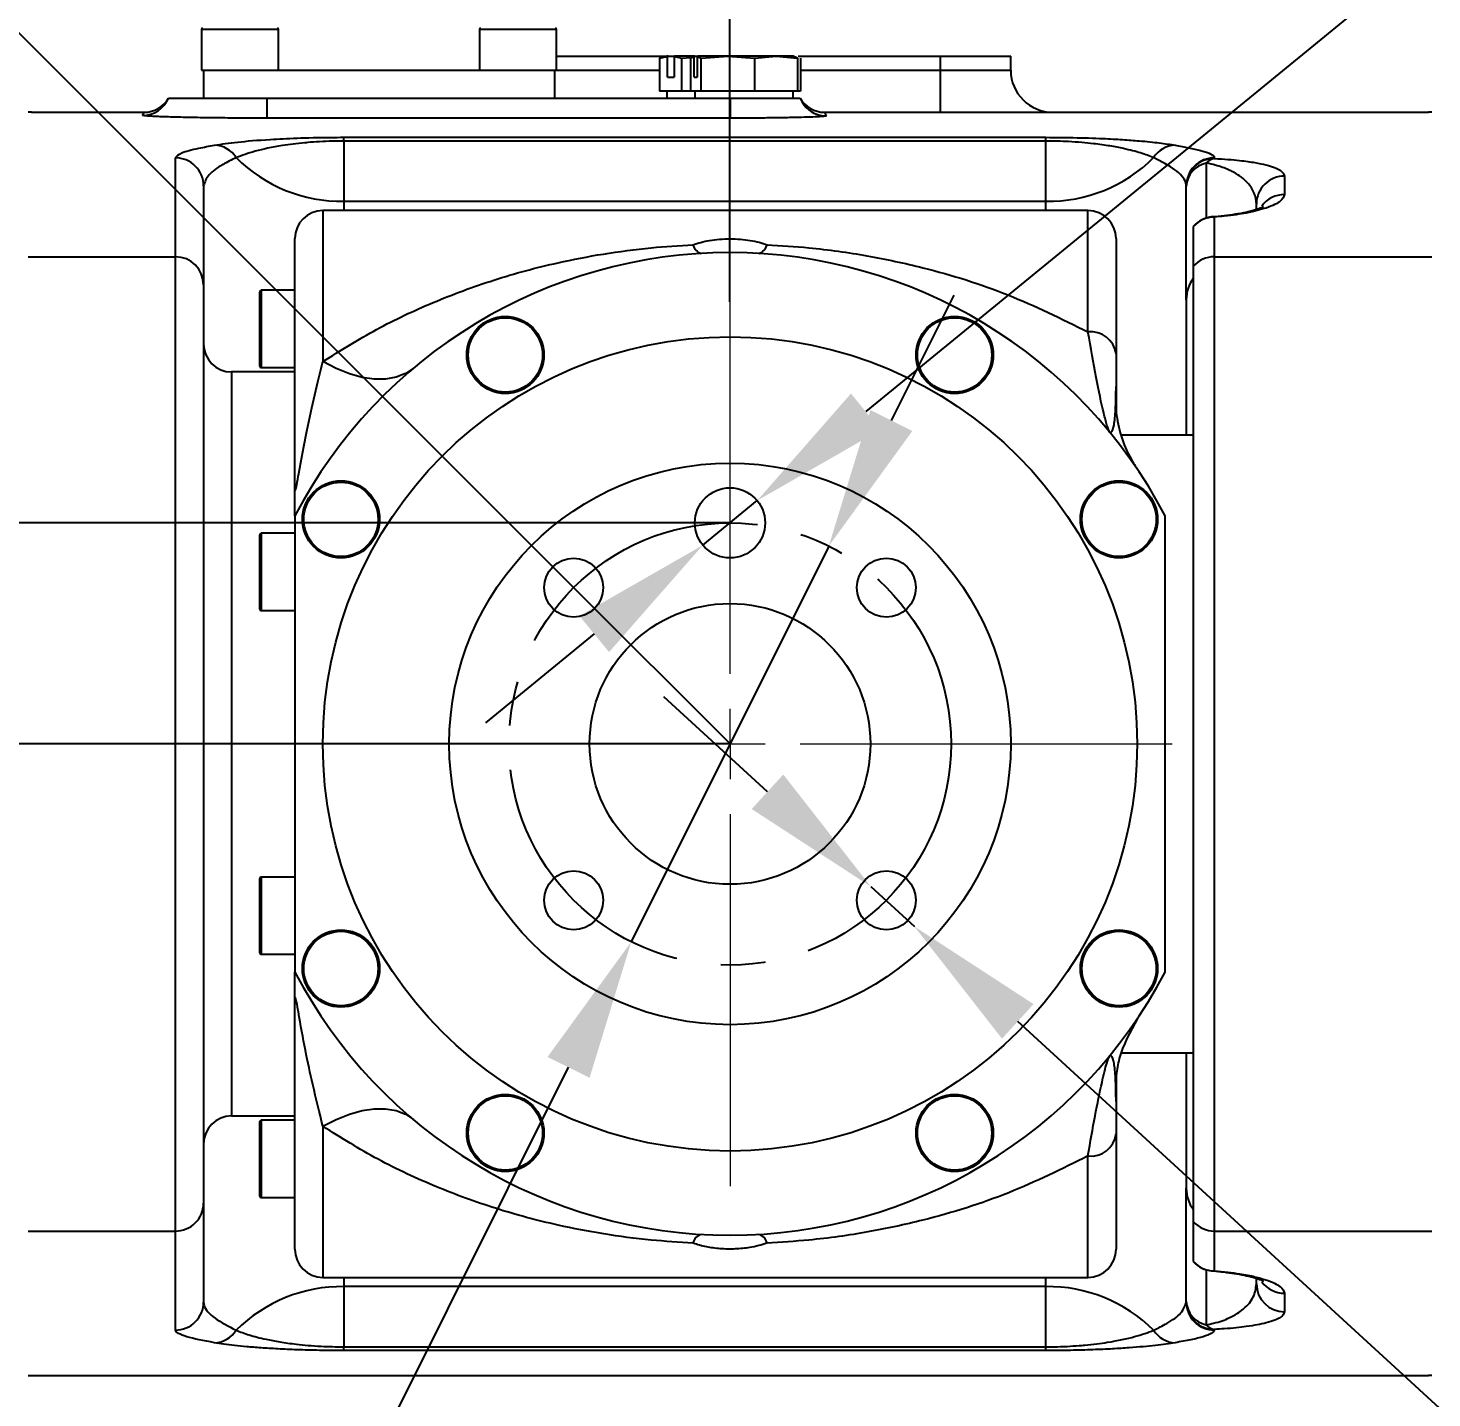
# Model space of a CAD drawing. Header units: inches. Extents: x 205 to 4949, y 179 to 2281.
# Drawn here: x 4339.1 to 4439.1, y 1327.4 to 1425 of the extents above; entities that cross this region are included whole.
import ezdxf

# ---------------------------------------------------------------- set-up
doc = ezdxf.new("R2010")
doc.units = ezdxf.units.IN
doc.header["$MEASUREMENT"] = 0
doc.linetypes.add('CENTER2', pattern=[28.575, 19.05, -3.175, 3.175, -3.175])
doc.layers.add('5', color=7, linetype='Continuous', lineweight=0)
doc.styles.get("Standard").update_dxf_attribs({"font": ''})
doc.styles.get('Standard').set_extended_font_data('SimSun')
doc.dimstyles.new('ISO-25', dxfattribs={"dimtxt": 2.5, "dimasz": 2.5, "dimexe": 1.25, "dimexo": 0.625, "dimtad": 1, "dimtxsty": 'Standard', "dimcen": 2.5, "dimadec": 0, "dimazin": 0, "dimtfac": 1, "dimtmove": 0, "dimatfit": 3, "dimfxl": 1, "dimarcsym": 0})

# ---------------------------------------------------------------- blocks, each defined once
blk = doc.blocks.new('*D60')
at = {"color": 0, "lineweight": -2}
for p, q in [((4400.64, 1397.06), (4405.11, 1406)), ((4396.18, 1388.11), (4382.11, 1359.92)), ((4355.44, 1306.49), (4377.65, 1350.98)), ((4308.26, 1306.49), (4355.44, 1306.49))]:
    blk.add_line(p, q, dxfattribs=at)
at = {"color": 0}
for points in [[(4399.15, 1397.8), (4402.13, 1396.31), (4396.18, 1388.11)], [(4379.14, 1350.23), (4376.15, 1351.72), (4382.11, 1359.92)]]:
    blk.add_solid(points, dxfattribs=at)
at = {"layer": 'Defpoints', "color": 0}
for p in [(4396.18, 1388.11), (4382.11, 1359.92)]:
    blk.add_point(p, dxfattribs=at)
at = {"color": 0, "insert": (4308.26, 1318.4), "char_height": 40, "attachment_point": 1}
blk.add_mtext('\\fSimSun|b1|i0|c134|p34;\\H0.25x;φ31.50', dxfattribs=at)
blk = doc.blocks.new('*D61')
at = {"color": 0, "lineweight": -2}
for p, q in [((4389.14, 1405.52), (4389.14, 1460.4)), ((4378.01, 1385.15), (4328.06, 1435.1))]:
    blk.add_line(p, q, dxfattribs=at)
blk.add_arc((4389.14, 1374.02), 84.38, 96.7939, 128.2061, dxfattribs=at)
at = {"color": 0}
for points in [[(4379.26, 1456.14), (4379.06, 1459.47), (4389.14, 1458.4)], [(4335.85, 1441.57), (4338.06, 1439.08), (4329.48, 1433.69)]]:
    blk.add_solid(points, dxfattribs=at)
at = {"layer": 'Defpoints', "color": 0}
for p in [(4367.3, 1455.53), (4389.14, 1405.52), (4378.01, 1385.15), (4389.14, 1374.02), (4389.14, 1342.52)]:
    blk.add_point(p, dxfattribs=at)
at = {"color": 0, "insert": (4339.84, 1456.83), "char_height": 40, "attachment_point": 1, "rotation": 25.1056}
blk.add_mtext('{\\fSimSun|b1|i0|c134|p2;\\H0.25x;45%%d}', dxfattribs=at)
blk = doc.blocks.new('*D62')
at = {"color": 0, "lineweight": -2}
for p, q in [((4472.77, 1458.22), (4398.82, 1397.69)), ((4387.21, 1388.18), (4391.08, 1391.35)), ((4379.47, 1381.85), (4371.73, 1375.51))]:
    blk.add_line(p, q, dxfattribs=at)
at = {"color": 0}
for points in [[(4397.76, 1398.98), (4399.87, 1396.4), (4391.08, 1391.35)], [(4380.53, 1380.56), (4378.42, 1383.14), (4387.21, 1388.18)]]:
    blk.add_solid(points, dxfattribs=at)
at = {"layer": 'Defpoints', "color": 0}
for p in [(4391.08, 1391.35), (4387.21, 1388.18)]:
    blk.add_point(p, dxfattribs=at)
at = {"color": 0, "insert": (4423.36, 1433.17), "char_height": 40, "attachment_point": 1, "rotation": 39.3046}
blk.add_mtext('{\\fSimSun|b1|i0|c134|p34;\\H0.25x;φ5H7×7}', dxfattribs=at)
blk = doc.blocks.new('*D63')
at = {"color": 0, "lineweight": -2}
for p, q in [((4391.81, 1370.61), (4384.44, 1377.37)), ((4399.18, 1363.85), (4402.28, 1361.01)), ((4451.26, 1316.09), (4409.65, 1354.25)), ((4501.37, 1316.09), (4451.26, 1316.09))]:
    blk.add_line(p, q, dxfattribs=at)
at = {"color": 0}
for points in [[(4390.69, 1369.38), (4392.94, 1371.84), (4399.18, 1363.85)], [(4410.77, 1355.48), (4408.52, 1353.02), (4402.28, 1361.01)]]:
    blk.add_solid(points, dxfattribs=at)
at = {"layer": 'Defpoints', "color": 0}
for p in [(4399.18, 1363.85), (4402.28, 1361.01)]:
    blk.add_point(p, dxfattribs=at)
at = {"color": 0, "insert": (4452.79, 1327.61), "char_height": 40, "attachment_point": 1}
blk.add_mtext('{\\fSimSun|b1|i0|c134|p2;\\H0.25x;4-M5\\fSimSun|b0|i0|c134|p0;×\\fSimSun|b1|i0|c134|p2;8}', dxfattribs=at)
blk = doc.blocks.new('SW_CENTERMARKSYMBOL_12')
at = {"layer": '5', "color": 0}
for p, q in [((0, 1), (0, 6.3)), ((0, 0), (0, 0.5)), ((-1, 0), (-6.3, 0)), ((0, 0), (-0.5, 0)), ((0, 0), (0, -0.5)), ((0, 0), (0.5, 0)), ((1, 0), (6.3, 0)), ((0, -1), (0, -6.3))]:
    blk.add_line(p, q, dxfattribs=at)
blk = doc.blocks.new('*D64')
at = {"color": 0, "lineweight": -2}
for p, q in [((4315.25, 1399.77), (4315.25, 1448.49)), ((4389.14, 1389.77), (4313.25, 1389.77)), ((4315.25, 1389.77), (4315.25, 1374.02)), ((4389.14, 1374.02), (4313.25, 1374.02)), ((4315.25, 1364.02), (4315.25, 1354.02))]:
    blk.add_line(p, q, dxfattribs=at)
at = {"color": 0}
for points in [[(4313.59, 1399.77), (4316.92, 1399.77), (4315.25, 1389.77)], [(4316.92, 1364.02), (4313.59, 1364.02), (4315.25, 1374.02)]]:
    blk.add_solid(points, dxfattribs=at)
at = {"layer": 'Defpoints', "color": 0}
for p in [(4389.14, 1389.77), (4315.25, 1374.02), (4389.14, 1374.02)]:
    blk.add_point(p, dxfattribs=at)
at = {"color": 0, "insert": (4308.73, 1430.4), "char_height": 40, "attachment_point": 5, "rotation": 90}
blk.add_mtext('{\\fSimSun|b1|i0|c134|p2;\\H0.25x;15.75}', dxfattribs=at)

msp = doc.modelspace()

# ---------------------------------------------------------------- linework, layer by layer
for p, q in [((4351.4929, 1424.9188), (4351.4929, 1422.0187)), ((4356.9931, 1424.9188), (4351.4929, 1424.9188)), ((4356.9931, 1422.0187), (4356.9931, 1424.9188)), ((4371.2937, 1424.9188), (4371.2937, 1422.0187)), ((4376.7939, 1424.9188), (4371.2937, 1424.9188)), ((4376.7939, 1422.0187), (4376.7939, 1424.9188)), ((4376.7939, 1423.0187), (4384.6442, 1423.0187)), ((4384.1324, 1422.8736), (4384.6886, 1423.005)), ((4384.1324, 1422.8736), (4384.1324, 1420.5186)), ((4384.6442, 1423.0187), (4384.3369, 1422.9364)), ((4384.7363, 1423.0187), (4384.6442, 1423.0187)), ((4384.6886, 1423.005), (4384.7363, 1423.0187)), ((4384.6886, 1421.5186), (4384.6886, 1423.005)), ((4384.7363, 1423.0187), (4385.2061, 1423.0187)), ((4385.2061, 1423.0187), (4385.1584, 1423.005)), ((4385.1584, 1423.005), (4385.7146, 1422.8736)), ((4385.1584, 1423.005), (4385.1584, 1421.5186)), ((4386.6509, 1423.0187), (4385.2061, 1423.0187)), ((4385.7146, 1422.8736), (4386.3078, 1422.9165)), ((4385.7146, 1420.5186), (4385.7146, 1422.8736)), ((4386.3302, 1422.8736), (4386.5937, 1423.005)), ((4386.3302, 1422.8736), (4386.3302, 1420.5186)), ((4386.5937, 1423.005), (4386.6446, 1423.0187)), ((4386.5937, 1421.5186), (4386.5937, 1423.005)), ((4386.6446, 1423.0187), (4386.8672, 1423.0187)), ((4386.8672, 1423.0187), (4386.8163, 1423.005)), ((4386.8163, 1423.005), (4387.0799, 1422.8736)), ((4386.8163, 1423.005), (4386.8163, 1421.5186)), ((4388.987, 1423.0187), (4386.8672, 1423.0187)), ((4387.0799, 1422.8736), (4388.987, 1423.0187)), ((4387.0799, 1420.5186), (4387.0799, 1422.8736)), ((4388.987, 1423.0187), (4390.8941, 1422.8736)), ((4392.4264, 1423.0187), (4388.987, 1423.0187)), ((4390.8941, 1422.8736), (4392.4264, 1423.0187)), ((4390.8941, 1422.8736), (4390.8941, 1420.5186)), ((4392.4264, 1423.0187), (4393.9587, 1422.8736)), ((4393.6442, 1423.0187), (4392.4264, 1423.0187)), ((4393.6951, 1423.005), (4393.6442, 1423.0187)), ((4393.9587, 1422.8736), (4393.6951, 1423.005)), ((4393.9587, 1422.8736), (4393.9587, 1420.5186)), ((4393.9979, 1423.0187), (4404.145, 1423.0187)), ((4394.1593, 1422.8736), (4394.1593, 1420.5186)), ((4404.145, 1423.0187), (4409.1452, 1423.0187)), ((4404.145, 1422.0187), (4404.145, 1423.0187)), ((4409.1452, 1422.0187), (4409.1452, 1423.0187)), ((4351.4929, 1422.0187), (4351.6429, 1422.0187)), ((4351.6429, 1422.0187), (4351.6429, 1420.0186)), ((4351.6429, 1422.0187), (4353.3471, 1422.0187)), ((4353.3471, 1422.0187), (4355.1388, 1422.0187)), ((4355.1388, 1422.0187), (4373.1479, 1422.0187)), ((4373.1479, 1422.0187), (4374.9396, 1422.0187)), ((4374.9396, 1422.0187), (4376.6439, 1422.0187)), ((4376.6439, 1422.0187), (4376.7939, 1422.0187)), ((4376.6439, 1422.0187), (4376.6439, 1420.0186)), ((4376.7939, 1422.0187), (4384.1324, 1422.0187)), ((4384.6886, 1421.5186), (4385.1584, 1421.5186)), ((4386.5937, 1421.5186), (4386.8163, 1421.5186)), ((4394.1593, 1422.0187), (4404.145, 1422.0187)), ((4404.145, 1419.0185), (4404.145, 1422.0187)), ((4404.145, 1422.0187), (4409.1452, 1422.0187)), ((4384.9235, 1420.5186), (4384.1324, 1420.5186)), ((4384.6442, 1420.5186), (4384.6442, 1420.0186)), ((4385.7146, 1420.5186), (4384.9235, 1420.5186)), ((4386.3302, 1420.5186), (4385.7146, 1420.5186)), ((4386.705, 1420.5186), (4386.3302, 1420.5186)), ((4386.6443, 1420.5186), (4386.6443, 1420.0186)), ((4387.0799, 1420.5186), (4386.705, 1420.5186)), ((4388.987, 1420.5186), (4387.0799, 1420.5186)), ((4390.8941, 1420.5186), (4388.987, 1420.5186)), ((4392.4264, 1420.5186), (4390.8941, 1420.5186)), ((4393.9587, 1420.5186), (4392.4264, 1420.5186)), ((4393.6445, 1420.0186), (4393.6445, 1420.5186)), ((4394.1593, 1420.5186), (4393.9587, 1420.5186)), ((4349.1428, 1420.0186), (4356.1431, 1420.0186)), ((4356.1431, 1420.0186), (4389.1444, 1420.0186)), ((4356.1431, 1420.0186), (4356.1431, 1418.5991)), ((4389.1444, 1420.0186), (4394.1446, 1420.0186)), ((4389.1444, 1420.0186), (4389.1444, 1418.5991)), ((4339.377, 1419.0185), (4347.4107, 1419.0185)), ((4389.1444, 1418.5991), (4356.1431, 1418.5991)), ((4395.8767, 1419.0185), (4438.9118, 1419.0185)), ((4361.6433, 1417.2355), (4411.6453, 1417.2355)), ((4361.6433, 1416.9705), (4361.6433, 1417.2355)), ((4411.6453, 1416.9705), (4411.6453, 1417.2355)), ((4361.6433, 1416.9705), (4361.6433, 1412.6786)), ((4411.6453, 1416.9705), (4361.6433, 1416.9705)), ((4411.6453, 1412.6786), (4411.6453, 1416.9705)), ((4349.6428, 1408.7204), (4349.6428, 1415.7725)), ((4423.0743, 1415.3948), (4423.0743, 1411.4839)), ((4423.6457, 1415.7725), (4423.6457, 1415.7296)), ((4428.6459, 1414.4747), (4428.6459, 1413.1579)), ((4351.6429, 1413.7778), (4351.6429, 1406.7373)), ((4421.6457, 1413.7349), (4421.6457, 1413.7778)), ((4421.6457, 1405.6644), (4421.6457, 1413.7349)), ((4361.6433, 1412.6786), (4361.6433, 1412.0183)), ((4361.6433, 1412.6786), (4411.6453, 1412.6786)), ((4411.6453, 1412.0183), (4411.6453, 1412.6786)), ((4426.6459, 1412.1117), (4426.6459, 1412.4821)), ((4414.6454, 1412.0183), (4360.1432, 1412.0183)), ((4360.1432, 1412.0183), (4360.1432, 1401.2586)), ((4414.6454, 1403.371), (4414.6454, 1412.0183)), ((4423.6457, 1411.555), (4423.6457, 1408.7204)), ((4422.1457, 1410.8902), (4422.1457, 1410.882)), ((4422.1457, 1410.882), (4422.1457, 1408.049)), ((4358.1431, 1392.5648), (4358.1431, 1410.0182)), ((4416.6455, 1410.0182), (4416.6455, 1401.8261)), ((4339.1424, 1408.7204), (4349.6428, 1408.7204)), ((4349.6428, 1339.3132), (4349.6428, 1408.7204)), ((4423.6457, 1408.7204), (4423.6457, 1339.3132)), ((4423.6457, 1408.7204), (4439.1464, 1408.7204)), ((4422.1457, 1408.049), (4422.1457, 1339.9845)), ((4351.6429, 1406.7373), (4351.6429, 1341.2962)), ((4355.643, 1400.9364), (4355.643, 1406.2366)), ((4358.1431, 1406.3367), (4355.743, 1406.3367)), ((4355.743, 1406.3367), (4355.743, 1400.8364)), ((4421.6457, 1405.6644), (4421.6457, 1396.0176)), ((4416.6455, 1401.8261), (4416.6455, 1399.4884)), ((4358.1431, 1400.5178), (4353.643, 1400.5178)), ((4353.643, 1400.5178), (4353.643, 1347.5157)), ((4355.643, 1400.9275), (4355.643, 1400.9364)), ((4355.743, 1400.8364), (4358.1431, 1400.8364)), ((4355.743, 1400.8364), (4355.743, 1400.8275)), ((4355.743, 1400.8275), (4358.1431, 1400.8275)), ((4422.1457, 1396.0176), (4416.9976, 1396.0176)), ((4358.1431, 1390.2655), (4358.1431, 1357.768)), ((4420.1456, 1357.768), (4420.1456, 1390.2655)), ((4355.643, 1383.6238), (4355.643, 1388.924)), ((4358.1431, 1389.024), (4355.743, 1389.024)), ((4355.743, 1389.024), (4355.743, 1383.5237)), ((4378.007, 1385.1541), (4389.1444, 1374.0168)), ((4355.743, 1383.5237), (4358.1431, 1383.5237)), ((4355.643, 1359.1311), (4355.643, 1364.4313)), ((4358.1431, 1364.5313), (4355.743, 1364.5313)), ((4355.743, 1364.5313), (4355.743, 1359.031)), ((4355.743, 1359.031), (4358.1431, 1359.031)), ((4358.1431, 1338.0153), (4358.1431, 1355.4688)), ((4417.0633, 1352.0159), (4422.1457, 1352.0159)), ((4421.6457, 1352.0159), (4421.6457, 1342.3692)), ((4416.6455, 1348.5452), (4416.6455, 1346.2074)), ((4353.643, 1347.5157), (4358.1431, 1347.5157)), ((4355.643, 1346.5591), (4355.643, 1347.106)), ((4358.1431, 1347.206), (4355.743, 1347.206)), ((4355.743, 1347.206), (4355.743, 1346.6384)), ((4355.643, 1341.8058), (4355.643, 1346.5591)), ((4355.743, 1346.6384), (4355.743, 1341.7058)), ((4360.1432, 1346.775), (4360.1432, 1336.0152)), ((4416.6455, 1346.2074), (4416.6455, 1338.0153)), ((4414.6454, 1336.0152), (4414.6454, 1344.6625)), ((4421.6457, 1334.2986), (4421.6457, 1342.3692)), ((4351.6429, 1341.2962), (4351.6429, 1334.2557)), ((4355.643, 1341.7969), (4355.643, 1341.8058)), ((4355.743, 1341.7058), (4358.1431, 1341.7058)), ((4355.743, 1341.7058), (4355.743, 1341.6969)), ((4355.743, 1341.6969), (4358.1431, 1341.6969)), ((4339.1424, 1339.3132), (4349.6428, 1339.3132)), ((4349.6428, 1332.261), (4349.6428, 1339.3132)), ((4422.1457, 1339.9845), (4422.1457, 1337.1516)), ((4423.6457, 1339.3132), (4439.1464, 1339.3132)), ((4423.6457, 1339.3132), (4423.6457, 1336.4786)), ((4422.1457, 1337.1516), (4422.1457, 1337.1434)), ((4423.0743, 1336.5496), (4423.0743, 1332.6387)), ((4360.1432, 1336.0152), (4414.6454, 1336.0152)), ((4361.6433, 1336.0152), (4361.6433, 1335.355)), ((4411.6453, 1335.355), (4361.6433, 1335.355)), ((4361.6433, 1335.355), (4361.6433, 1331.063)), ((4411.6453, 1335.355), (4411.6453, 1336.0152)), ((4411.6453, 1331.063), (4411.6453, 1335.355)), ((4426.6459, 1335.5514), (4426.6459, 1335.9194)), ((4421.6457, 1334.2557), (4421.6457, 1334.2986)), ((4428.6459, 1334.8757), (4428.6459, 1333.5588)), ((4423.6457, 1332.304), (4423.6457, 1332.261)), ((4361.6433, 1330.798), (4361.6433, 1331.063)), ((4361.6433, 1331.063), (4411.6453, 1331.063)), ((4411.6453, 1330.798), (4411.6453, 1331.063)), ((4411.6453, 1330.798), (4361.6433, 1330.798)), ((4339.377, 1329.015), (4438.9118, 1329.015))]:
    msp.add_line(p, q)
at = {"flags": 128}
for points in [[(4394.1446, 1420.0186), (4394.2751, 1419.7515), (4394.4292, 1419.5251)], [(4423.4973, 1411.5618), (4423.5708, 1411.5628), (4423.6457, 1411.555)], [(4366.5879, 1400.7806), (4366.0169, 1400.3995), (4365.3559, 1400.1413), (4364.6151, 1400.01), (4363.8057, 1400.0076), (4362.9404, 1400.1342), (4362.0321, 1400.3878), (4361.095, 1400.7645), (4360.1432, 1401.2586)], [(4360.1432, 1346.775), (4361.095, 1347.269), (4362.0321, 1347.6457), (4362.9404, 1347.8993), (4363.8057, 1348.0259), (4364.6151, 1348.0235), (4365.3559, 1347.8922), (4366.0169, 1347.6341), (4366.5879, 1347.2529)]]:
    msp.add_lwpolyline(points, dxfattribs=at)
for centre, radius in [((4373.1437, 1401.7307), 2.7501), ((4373.1437, 1401.7307), 2.6501), ((4405.145, 1401.7307), 2.7501), ((4405.145, 1401.7307), 2.6501), ((4389.1444, 1374.0168), 29.0012), ((4389.1444, 1374.0168), 20.0008), ((4361.4305, 1390.0174), 2.7501), ((4361.4305, 1390.0174), 2.6501), ((4389.1444, 1389.7674), 2.5001), ((4416.8583, 1390.0174), 2.7501), ((4416.8583, 1390.0174), 2.6501), ((4378.007, 1385.1541), 2.1001), ((4400.2817, 1385.1541), 2.1001), ((4389.1444, 1374.0168), 10.0004), ((4378.007, 1362.8794), 2.1001), ((4400.2817, 1362.8794), 2.1001), ((4361.4305, 1358.0161), 2.7501), ((4361.4305, 1358.0161), 2.6501), ((4416.8583, 1358.0161), 2.7501), ((4416.8583, 1358.0161), 2.6501), ((4373.1437, 1346.3028), 2.7501), ((4373.1437, 1346.3028), 2.6501), ((4405.145, 1346.3028), 2.7501), ((4405.145, 1346.3028), 2.6501)]:
    msp.add_circle(centre, radius)
at = {"linetype": 'CENTER2'}
msp.add_circle((4389.1444, 1374.0168), 15.7506, dxfattribs=at)
for centre, radius, start, end in [((4351.5929, 1424.9188), 0.1, 90, 180), ((4356.8931, 1424.9188), 0.1, 0, 90), ((4371.3937, 1424.9188), 0.1, 90, 180), ((4376.6939, 1424.9188), 0.1, 0, 90), ((4412.1453, 1422.0187), 3.0001, 180, 270), ((4347.3023, 1420.8004), 1.9997, 269.98819, 336.986101), ((4347.4107, 1421.0186), 2.0001, 270, 330), ((4395.8767, 1421.0186), 2.0001, 210, 270), ((4396.0013, 1420.761), 1.9997, 218.171599, 270.013486), ((4352.3611, 1414.7813), 1.8953, 32.124262, 87.892307), ((4420.9275, 1414.7813), 1.8953, 92.107729, 147.875762), ((4349.6455, 1413.7752), 1.9974, 0.076467, 90.078168), ((4361.4975, 1423.3478), 10.6702, 225.103737, 270.78277), ((4411.791, 1423.3478), 10.6702, 269.217229, 314.896274), ((4423.643, 1413.7752), 1.9974, 89.922045, 179.923321), ((4423.6431, 1413.7321), 1.9975, 89.924737, 179.920628), ((4423.4297, 1413.6442), 1.7864, 101.476435, 177.089418), ((4423.7893, 1414.8294), 0.9116, 99.061414, 141.661881), ((4428.6422, 1412.4784), 1.9963, 89.891338, 179.892356), ((4428.6442, 1411.1555), 2.0023, 89.949495, 143.89016), ((4360.1432, 1410.0182), 2.0001, 90, 180), ((4414.6454, 1410.0182), 2.0001, 0, 90), ((4423.6457, 1409.5672), 2.0001, 94.256979, 138.590378), ((4423.6444, 1409.5495), 2.0054, 89.962834, 138.361512), ((4387.3401, 1409.7805), 0.8598, 193.365856, 253.121084), ((4390.9487, 1409.7805), 0.8598, 286.878916, 346.634144), ((4349.6512, 1406.7287), 1.9917, 0.24764, 90.241836), ((4389.1444, 1374.0168), 35.0014, 27.66045, 152.33955), ((4423.644, 1406.7129), 2.0075, 89.950017, 138.275736), ((4355.743, 1406.2366), 0.1, 90, 180), ((4414.8471, 1401.565), 1.8172, 8.259462, 96.372222), ((4353.643, 1402.5179), 2.0001, 180, 270), ((4355.743, 1400.9364), 0.1, 180, 270), ((4355.743, 1400.9275), 0.1, 180, 270), ((4355.743, 1388.924), 0.1, 90, 180), ((4355.743, 1383.6238), 0.1, 180, 270), ((4355.743, 1364.4313), 0.1, 90, 180), ((4355.743, 1359.1311), 0.1, 180, 270), ((4389.1444, 1374.0168), 35.0014, 207.66045, 332.33955), ((4353.643, 1345.5156), 2.0001, 90, 180), ((4355.743, 1347.106), 0.1, 90, 180), ((4414.847, 1346.4685), 1.8173, 263.628942, 351.739374), ((4349.6513, 1341.3047), 1.9916, 269.754744, 359.755779), ((4355.743, 1341.8058), 0.1, 180, 270), ((4355.743, 1341.7969), 0.1, 180, 270), ((4387.3399, 1338.2532), 0.8595, 106.869752, 166.643308), ((4390.9489, 1338.2532), 0.8595, 13.356692, 73.130248), ((4423.6439, 1341.3205), 2.0074, 221.724764, 270.053276), ((4360.1432, 1338.0153), 2.0001, 180, 270), ((4414.6454, 1338.0153), 2.0001, 270, 0), ((4423.6445, 1338.4839), 2.0053, 221.635137, 270.036727), ((4423.6457, 1338.4663), 2.0001, 221.409622, 265.743021), ((4423.5447, 1337.0598), 0.59, 265.159506, 279.863443), ((4361.4975, 1324.6857), 10.6702, 89.21723, 134.896263), ((4411.791, 1324.6857), 10.6702, 45.103726, 90.782771), ((4428.6422, 1335.5552), 1.9964, 180.109364, 270.106941), ((4428.6444, 1336.8783), 2.0026, 216.061658, 270.045551), ((4349.6455, 1334.2584), 1.9974, 269.921832, 359.923533), ((4423.4297, 1334.3893), 1.7864, 182.911401, 258.522745), ((4423.643, 1334.3013), 1.9973, 180.077681, 270.078666), ((4423.643, 1334.2584), 1.9974, 180.076679, 270.077955), ((4352.361, 1333.2524), 1.8954, 272.110081, 327.87335), ((4420.9276, 1333.2524), 1.8954, 212.126626, 267.889883), ((4423.7891, 1333.204), 0.9114, 218.338261, 260.947344)]:
    msp.add_arc(centre, radius, start, end)
for centre, start_param, end_param in [((4423.6457, 1405.6644), 3.98965473, 4.71238898), ((4423.6457, 1342.3692), 4.71238898, 5.43512323)]:
    msp.add_ellipse(centre, major_axis=(0, -2.3095), ratio=0.8660254, start_param=start_param, end_param=end_param)
for points, knots in [([(4339.377, 1419.0185), (4339.3376, 1419.0185), (4339.2594, 1419.0185), (4339.1812, 1419.0185), (4339.1424, 1419.0185)], [0, 0, 0, 0, 0.50290704, 1, 1, 1, 1]), ([(4356.1431, 1418.5991), (4355.5566, 1418.5991), (4354.9798, 1418.6007), (4354.1291, 1418.6051), (4353.8479, 1418.6069), (4353.2903, 1418.6113), (4353.0133, 1418.6139), (4352.2074, 1418.6226), (4351.6979, 1418.6295), (4350.7341, 1418.6457), (4350.2781, 1418.655), (4349.4615, 1418.6749), (4349.0954, 1418.6855), (4348.6112, 1418.7023), (4348.4612, 1418.7081), (4348.1896, 1418.7196), (4347.9446, 1418.7312), (4347.7521, 1418.7429), (4347.5861, 1418.7547), (4347.5163, 1418.7606), (4347.3503, 1418.7782), (4347.2971, 1418.7896), (4347.3019, 1418.8007)], [0, 0, 0, 0, 0.125, 0.125, 0.1875, 0.1875, 0.25, 0.25, 0.375, 0.375, 0.5, 0.5, 0.625, 0.625, 0.6875, 0.6875, 0.75, 0.8125, 0.8125, 0.875, 0.875, 1, 1, 1, 1]), ([(4347.3019, 1418.8007), (4347.331, 1418.8632), (4347.3702, 1418.9474), (4347.4042, 1419.0072), (4347.4081, 1419.014), (4347.4107, 1419.0185)], [0, 0, 0, 0, 0.498928, 0.67282933, 1, 1, 1, 1]), ([(4396.0018, 1418.7612), (4396.0056, 1418.7518), (4395.9644, 1418.7423), (4395.8364, 1418.7278), (4395.7822, 1418.723), (4395.6532, 1418.7133), (4395.5784, 1418.7085), (4395.3238, 1418.6943), (4395.1142, 1418.685), (4394.6122, 1418.667), (4394.3268, 1418.6585), (4393.6916, 1418.6428), (4393.3378, 1418.6355), (4392.5907, 1418.6228), (4392.1955, 1418.6173), (4391.5698, 1418.6106), (4391.3548, 1418.6086), (4390.923, 1418.6052), (4390.7052, 1418.6038), (4390.0461, 1418.6003), (4389.5992, 1418.5991), (4389.1444, 1418.5991)], [0, 0, 0, 0, 0.125, 0.125, 0.1875, 0.1875, 0.25, 0.25, 0.375, 0.375, 0.5, 0.5, 0.625, 0.625, 0.75, 0.75, 0.8125, 0.8125, 0.875, 0.875, 1, 1, 1, 1]), ([(4395.8767, 1419.0185), (4395.88, 1419.0128), (4395.8848, 1419.0045), (4395.9252, 1418.9325), (4395.9688, 1418.835), (4396.0018, 1418.7612)], [0, 0, 0, 0, 0.341079902, 0.501066862, 1, 1, 1, 1]), ([(4439.1464, 1419.0185), (4439.1075, 1419.0185), (4439.0293, 1419.0185), (4438.9511, 1419.0185), (4438.9118, 1419.0185)], [0, 0, 0, 0, 0.49709296, 1, 1, 1, 1]), ([(4352.4308, 1416.6753), (4352.9374, 1416.7516), (4353.9474, 1416.9036), (4355.9686, 1417.0723), (4358.2355, 1417.1844), (4360.1376, 1417.231), (4361.3137, 1417.2345), (4361.6433, 1417.2355)], [0, 0, 0, 0, 0.2863614, 0.57097902, 0.74954988, 0.92982451, 1, 1, 1, 1]), ([(4411.6453, 1417.2355), (4412.3059, 1417.2315), (4413.7832, 1417.2226), (4415.6292, 1417.1584), (4417.1434, 1417.076), (4418.5065, 1416.9722), (4419.7884, 1416.8404), (4420.5011, 1416.7304), (4420.8578, 1416.6753)], [0, 0, 0, 0, 0.140198852, 0.313523594, 0.451683873, 0.590178359, 0.794939936, 1, 1, 1, 1]), ([(4349.6428, 1415.7725), (4349.7392, 1415.8935), (4349.9343, 1416.1386), (4351.0861, 1416.4354), (4352.0454, 1416.6066), (4352.4308, 1416.6753)], [0, 0, 0, 0, 0.36856874, 0.74629936, 1, 1, 1, 1]), ([(4361.6433, 1416.9705), (4361.3682, 1416.9683), (4360.453, 1416.961), (4359.521, 1416.9036), (4358.3258, 1416.7975), (4356.8691, 1416.6079), (4355.2029, 1416.2503), (4354.3792, 1415.9432), (4353.9662, 1415.7891)], [0, 0, 0, 0, 0.06462347, 0.21504993, 0.23478632, 0.4105654, 0.70439178, 1, 1, 1, 1]), ([(4419.3223, 1415.7891), (4419.0285, 1415.9006), (4418.4413, 1416.1234), (4417.3778, 1416.3991), (4416.2434, 1416.6212), (4414.9952, 1416.7978), (4413.4621, 1416.9408), (4412.199, 1416.9614), (4411.6453, 1416.9705)], [0, 0, 0, 0, 0.21325068, 0.42620963, 0.5653677, 0.7041394, 0.87031434, 1, 1, 1, 1]), ([(4420.8578, 1416.6753), (4421.5093, 1416.5547), (4422.8248, 1416.3112), (4423.5869, 1415.9958), (4423.6359, 1415.8098), (4423.6457, 1415.7725)], [0, 0, 0, 0, 0.439701765, 0.887797196, 1, 1, 1, 1]), ([(4353.9662, 1415.7891), (4353.6459, 1415.6298), (4352.8715, 1415.2446), (4351.9017, 1414.5656), (4351.7296, 1414.0416), (4351.6429, 1413.7778)], [0, 0, 0, 0, 0.25932244, 0.62707606, 1, 1, 1, 1]), ([(4421.6457, 1413.7778), (4421.6374, 1413.855), (4421.5959, 1414.244), (4420.9438, 1414.9513), (4419.8661, 1415.5082), (4419.3223, 1415.7891)], [0, 0, 0, 0, 0.10912645, 0.55049391, 1, 1, 1, 1]), ([(4426.6459, 1412.4821), (4426.6459, 1412.7435), (4426.5955, 1413.0021), (4426.3844, 1413.5138), (4426.2244, 1413.7668), (4425.8723, 1414.1417), (4425.7356, 1414.2662), (4425.414, 1414.5115), (4425.2299, 1414.6323), (4424.9025, 1414.8095), (4424.7847, 1414.8679), (4424.5265, 1414.983), (4424.3854, 1415.04), (4424.0751, 1415.1503), (4423.9064, 1415.2035), (4423.5283, 1415.3044), (4423.3198, 1415.3521), (4423.0743, 1415.3948)], [0, 0, 0, 0, 0.25, 0.25, 0.5, 0.5, 0.625, 0.625, 0.75, 0.75, 0.8125, 0.8125, 0.875, 0.875, 0.9375, 0.9375, 1, 1, 1, 1]), ([(4423.6457, 1415.7296), (4423.9829, 1415.7095), (4424.671, 1415.6683), (4425.6514, 1415.5697), (4426.578, 1415.4374), (4427.6414, 1415.2089), (4428.4725, 1414.892), (4428.5877, 1414.6149), (4428.6459, 1414.4747)], [0, 0, 0, 0, 0.07657688, 0.15632037, 0.2891916, 0.4251823, 0.7091324, 1, 1, 1, 1]), ([(4428.6459, 1413.1579), (4428.5927, 1413), (4428.4864, 1412.6846), (4427.555, 1412.2351), (4426.1854, 1411.8716), (4424.812, 1411.6535), (4423.8878, 1411.5754), (4423.6457, 1411.555)], [0, 0, 0, 0, 0.28668862, 0.57279133, 0.79043197, 0.94510174, 1, 1, 1, 1]), ([(4427.1398, 1412.2904), (4427.1257, 1412.2813), (4427.0941, 1412.261), (4426.7297, 1412.1091), (4426.1661, 1411.9457), (4425.4077, 1411.7867), (4424.598, 1411.6684), (4423.9486, 1411.5923), (4423.5197, 1411.5657), (4423.43, 1411.5601)], [0, 0, 0, 0, 0.158016743, 0.352325707, 0.565477634, 0.729198613, 0.861114799, 0.970941817, 1, 1, 1, 1]), ([(4360.1432, 1401.2586), (4361.4038, 1402.0477), (4363.9251, 1403.6262), (4367.9997, 1405.533), (4372.2862, 1407.1241), (4376.3543, 1408.2261), (4380.114, 1408.9503), (4383.3266, 1409.384), (4385.5069, 1409.5197), (4386.5036, 1409.5818)], [0, 0, 0, 0, 0.16565174, 0.33132797, 0.50166937, 0.67191988, 0.78658159, 0.90244164, 1, 1, 1, 1]), ([(4386.5036, 1409.5818), (4386.6825, 1409.6426), (4386.8685, 1409.7012), (4387.2611, 1409.805), (4387.4688, 1409.8508), (4387.9176, 1409.9265), (4388.1528, 1409.9555), (4388.6376, 1409.9943), (4388.8912, 1410.0044), (4389.3905, 1410.0046), (4389.6397, 1409.995), (4390.1301, 1409.9562), (4390.3638, 1409.9275), (4390.8107, 1409.8526), (4391.0232, 1409.8061), (4391.3199, 1409.7278), (4391.4158, 1409.7002), (4391.6033, 1409.6425), (4391.6957, 1409.6122), (4391.7851, 1409.5818)], [0, 0, 0, 0, 0.125, 0.125, 0.25, 0.25, 0.375, 0.375, 0.5, 0.5, 0.625, 0.625, 0.75, 0.75, 0.875, 0.875, 0.9375, 0.9375, 1, 1, 1, 1]), ([(4391.7851, 1409.5818), (4392.7835, 1409.5193), (4395.2251, 1409.3666), (4398.9569, 1408.8355), (4403.7231, 1407.8068), (4409.0335, 1406.1527), (4412.7662, 1404.3025), (4414.6454, 1403.371)], [0, 0, 0, 0, 0.11527405, 0.28190179, 0.45145898, 0.72384619, 1, 1, 1, 1]), ([(4416.1909, 1396.2335), (4416.1899, 1396.2348), (4416.1345, 1396.3027), (4416.0018, 1396.6689), (4415.6859, 1397.8988), (4415.2238, 1400.0212), (4414.8395, 1402.2468), (4414.6454, 1403.371)], [0, 0, 0, 0, 0.002879682, 0.157907565, 0.317399002, 0.655170413, 1, 1, 1, 1]), ([(4358.1431, 1392.5648), (4358.1438, 1392.4517), (4358.1447, 1392.282), (4358.1581, 1392.1286), (4358.1739, 1392.0933), (4358.1868, 1392.0983), (4358.1998, 1392.1229), (4358.216, 1392.1707), (4358.2448, 1392.2812), (4358.3223, 1392.663), (4358.5649, 1394.0866), (4358.9711, 1396.2892), (4359.573, 1398.9706), (4359.9518, 1400.4905), (4360.1432, 1401.2586)], [0, 0, 0, 0, 0.04206621, 0.06318934, 0.071631, 0.07655917, 0.08152524, 0.0859207, 0.09332418, 0.11230949, 0.18273248, 0.46342124, 0.72884194, 1, 1, 1, 1]), ([(4416.1909, 1396.2335), (4416.1914, 1396.233), (4416.2208, 1396.1969), (4416.3464, 1396.2024), (4416.5187, 1396.689), (4416.627, 1397.7993), (4416.6391, 1398.9089), (4416.6455, 1399.4884)], [0, 0, 0, 0, 0.00216171, 0.13950306, 0.41278444, 0.69334422, 1, 1, 1, 1]), ([(4416.6455, 1399.4884), (4416.6455, 1399.482), (4416.6455, 1398.7904), (4416.6455, 1398.2066), (4416.6455, 1397.6281)], [0, 0, 0, 0, 0.0091398, 1, 1, 1, 1]), ([(4416.6455, 1397.6281), (4416.743, 1397.0777), (4416.941, 1395.9599), (4417.53, 1394.5849), (4418.0229, 1393.809), (4418.172, 1393.5743)], [0, 0, 0, 0, 0.40349246, 0.81951558, 1, 1, 1, 1]), ([(4358.1431, 1390.2655), (4358.1431, 1390.3337), (4358.1431, 1390.4507), (4358.1431, 1391.3025), (4358.1431, 1392.0163), (4358.1431, 1392.3818), (4358.1431, 1392.53), (4358.1431, 1392.5595), (4358.1431, 1392.5648)], [0, 0, 0, 0, 0.42523471, 0.72877471, 0.89241239, 0.97862768, 0.99621847, 1, 1, 1, 1]), ([(4358.1431, 1355.4688), (4358.1431, 1355.474), (4358.1431, 1355.9296), (4358.1431, 1356.7879), (4358.1431, 1357.6218), (4358.1431, 1357.7163), (4358.1431, 1357.768)], [0, 0, 0, 0, 0.00377146, 0.33002233, 0.63284064, 1, 1, 1, 1]), ([(4360.1432, 1346.775), (4359.9032, 1347.7386), (4359.4891, 1349.4009), (4358.8838, 1352.192), (4358.5222, 1354.1993), (4358.304, 1355.4723), (4358.2348, 1355.7945), (4358.2098, 1355.883), (4358.1948, 1355.9225), (4358.1812, 1355.9403), (4358.1676, 1355.9332), (4358.1475, 1355.84), (4358.1439, 1355.6614), (4358.1433, 1355.5081), (4358.1431, 1355.4688)], [0, 0, 0, 0, 0.337259273, 0.581859555, 0.833124627, 0.894475861, 0.909879767, 0.915246537, 0.920674196, 0.925371087, 0.931574723, 0.943161796, 0.985414405, 1, 1, 1, 1]), ([(4418.172, 1354.4592), (4417.6518, 1353.5092), (4416.9164, 1352.166), (4416.7068, 1350.8042), (4416.6455, 1350.4055)], [0, 0, 0, 0, 0.70723315, 1, 1, 1, 1]), ([(4414.6454, 1344.6625), (4414.8136, 1345.6462), (4415.1526, 1347.6282), (4415.609, 1349.7781), (4415.9672, 1351.2969), (4416.1234, 1351.6483), (4416.1909, 1351.8001)], [0, 0, 0, 0, 0.29895075, 0.60228933, 0.82825956, 1, 1, 1, 1]), ([(4416.6455, 1348.5452), (4416.6391, 1349.1247), (4416.6271, 1350.2222), (4416.5198, 1351.3366), (4416.3484, 1351.8323), (4416.2208, 1351.8354), (4416.1914, 1351.8006), (4416.1909, 1351.8001)], [0, 0, 0, 0, 0.3066581, 0.58064844, 0.86049615, 0.99783854, 1, 1, 1, 1]), ([(4416.6455, 1350.4055), (4416.6455, 1349.827), (4416.6455, 1349.2431), (4416.6455, 1348.5515), (4416.6455, 1348.5452)], [0, 0, 0, 0, 0.99086026, 1, 1, 1, 1]), ([(4386.5036, 1338.4517), (4385.5069, 1338.5138), (4383.3402, 1338.6486), (4380.1268, 1339.0812), (4376.4105, 1339.7956), (4372.4122, 1340.8736), (4368.1569, 1342.4348), (4364.0349, 1344.3429), (4361.4404, 1345.9643), (4360.1432, 1346.775)], [0, 0, 0, 0, 0.09755818, 0.21208754, 0.32808015, 0.49360018, 0.65920406, 0.82961476, 1, 1, 1, 1]), ([(4414.6454, 1344.6625), (4412.7915, 1343.7425), (4409.0597, 1341.8908), (4403.7709, 1340.239), (4398.9781, 1339.2017), (4395.2477, 1338.6684), (4392.7835, 1338.5142), (4391.7851, 1338.4517)], [0, 0, 0, 0, 0.27250776, 0.5485415, 0.71548413, 0.88472557, 1, 1, 1, 1]), ([(4391.7851, 1338.4517), (4391.7792, 1338.4497), (4391.4066, 1338.3234), (4390.7169, 1338.1319), (4389.5244, 1338.0165), (4388.4458, 1338.0345), (4387.3987, 1338.1753), (4386.811, 1338.3475), (4386.5095, 1338.4497), (4386.5036, 1338.4517)], [0, 0, 0, 0, 0.00412705, 0.25958478, 0.43761086, 0.6158993, 0.78998566, 0.99587295, 1, 1, 1, 1]), ([(4423.495, 1336.4713), (4423.5078, 1336.4706), (4423.8282, 1336.4523), (4424.3714, 1336.3911), (4425.1372, 1336.291), (4425.8481, 1336.1595), (4426.451, 1336.0097), (4426.9058, 1335.8601), (4427.1443, 1335.7409), (4427.1265, 1335.753), (4427.121, 1335.7567)], [0, 0, 0, 0, 0.004107367, 0.102746566, 0.220560046, 0.360423811, 0.530535632, 0.720025986, 0.914711087, 1, 1, 1, 1]), ([(4423.6457, 1336.4786), (4424.293, 1336.413), (4425.4841, 1336.2924), (4426.5622, 1336.0618), (4427.6414, 1335.7573), (4428.4692, 1335.3523), (4428.5865, 1335.0359), (4428.6459, 1334.8757)], [0, 0, 0, 0, 0.15728696, 0.2894631, 0.42477963, 0.70875873, 1, 1, 1, 1]), ([(4423.0743, 1332.6387), (4423.2471, 1332.673), (4423.9454, 1332.8116), (4424.907, 1333.1853), (4425.88, 1333.8166), (4426.5234, 1334.6317), (4426.6049, 1335.2434), (4426.6459, 1335.5514)], [0, 0, 0, 0, 0.04781801, 0.19329665, 0.41067233, 0.7032919, 1, 1, 1, 1]), ([(4351.6429, 1334.2557), (4351.6511, 1334.1786), (4351.6926, 1333.7895), (4352.3448, 1333.0822), (4353.4224, 1332.5253), (4353.9662, 1332.2444)], [0, 0, 0, 0, 0.10912646, 0.55049394, 1, 1, 1, 1]), ([(4419.3223, 1332.2444), (4419.6426, 1332.4037), (4420.417, 1332.7889), (4421.3868, 1333.468), (4421.559, 1333.9919), (4421.6457, 1334.2557)], [0, 0, 0, 0, 0.25932249, 0.62707681, 1, 1, 1, 1]), ([(4428.6459, 1333.5588), (4428.593, 1333.4204), (4428.4871, 1333.1439), (4427.5565, 1332.7901), (4426.1866, 1332.5231), (4424.8124, 1332.3709), (4423.8863, 1332.3178), (4423.6457, 1332.304)], [0, 0, 0, 0, 0.28738726, 0.5742052, 0.79231124, 0.94603789, 1, 1, 1, 1]), ([(4352.4308, 1331.3582), (4351.6341, 1331.4917), (4350.9432, 1331.6325), (4350.1985, 1331.8572), (4349.9986, 1331.9344), (4349.7207, 1332.0939), (4349.6428, 1332.1766), (4349.6428, 1332.261)], [0, 0, 0, 0, 0.5, 0.5, 0.75, 0.75, 1, 1, 1, 1]), ([(4353.9662, 1332.2444), (4354.26, 1332.1329), (4354.8473, 1331.9101), (4355.9107, 1331.6344), (4357.0452, 1331.4123), (4358.2933, 1331.2358), (4359.8264, 1331.0927), (4361.0896, 1331.0721), (4361.6433, 1331.063)], [0, 0, 0, 0, 0.21325074, 0.42620964, 0.56536779, 0.70413906, 0.87031434, 1, 1, 1, 1]), ([(4411.6453, 1331.063), (4411.9203, 1331.0652), (4412.8356, 1331.0725), (4413.7675, 1331.1299), (4414.9627, 1331.236), (4416.4194, 1331.4257), (4418.0857, 1331.7831), (4418.9093, 1332.0903), (4419.3223, 1332.2444)], [0, 0, 0, 0, 0.06462348, 0.21504997, 0.23478624, 0.41056587, 0.70439172, 1, 1, 1, 1]), ([(4423.6457, 1332.261), (4423.6457, 1332.1767), (4423.569, 1332.095), (4423.2939, 1331.9362), (4423.0953, 1331.859), (4422.5995, 1331.7089), (4422.3021, 1331.6359), (4421.6297, 1331.4938), (4421.2563, 1331.425), (4420.8578, 1331.3582)], [0, 0, 0, 0, 0.25, 0.25, 0.5, 0.5, 0.75, 0.75, 1, 1, 1, 1]), ([(4361.6433, 1330.798), (4361.0468, 1330.798), (4360.4679, 1330.8033), (4359.6227, 1330.8182), (4359.3464, 1330.8244), (4358.8171, 1330.8384), (4358.5618, 1330.8464), (4357.8199, 1330.8726), (4357.3547, 1330.8934), (4356.5032, 1330.9387), (4356.1123, 1330.9633), (4355.3824, 1331.0156), (4355.0422, 1331.0435), (4354.411, 1331.1014), (4354.1201, 1331.1314), (4353.3059, 1331.2241), (4352.8404, 1331.2895), (4352.4308, 1331.3582)], [0, 0, 0, 0, 0.125, 0.125, 0.1875, 0.1875, 0.25, 0.25, 0.375, 0.375, 0.5, 0.5, 0.625, 0.625, 0.75, 0.75, 1, 1, 1, 1]), ([(4420.8578, 1331.3582), (4420.4485, 1331.2896), (4419.9846, 1331.2244), (4418.9092, 1331.1018), (4418.2998, 1331.0443), (4417.2078, 1330.9653), (4416.8097, 1330.9401), (4415.9524, 1330.8942), (4415.4933, 1330.8735), (4414.4896, 1330.8379), (4413.9618, 1330.8236), (4413.1229, 1330.8086), (4412.834, 1330.8047), (4412.243, 1330.7994), (4411.9452, 1330.798), (4411.6453, 1330.798)], [0, 0, 0, 0, 0.25, 0.25, 0.5, 0.5, 0.625, 0.625, 0.75, 0.75, 0.875, 0.875, 0.9375, 0.9375, 1, 1, 1, 1])]:
    msp.add_open_spline(points, degree=3, knots=knots)
for points in [[(4339.1424, 1329.015), (4339.2206, 1329.015), (4339.2988, 1329.015), (4339.377, 1329.015)], [(4439.1464, 1329.015), (4439.0682, 1329.015), (4438.99, 1329.015), (4438.9118, 1329.015)]]:
    msp.add_open_spline(points, degree=3)

# ---------------------------------------------------------------- block references
at = {"xscale": 5.000198848628504, "yscale": 5.000198848628504, "zscale": 5.000198848628504}
msp.add_blockref('SW_CENTERMARKSYMBOL_12', (4389.1444, 1374.0168), dxfattribs=at)

# ---------------------------------------------------------------- dimensions: what is measured, and where the dimension line sits
for p1, p2, text, override, picture, middle in [((4387.2098, 1388.1837), (4391.0789, 1391.3511), '{\\fSimSun|b1|i0|c134|p34;\\H0.25x;φ5H7×7}', {"dimtxt": 40, "dimasz": 10, "dimexe": 2, "dimexo": 0, "dimgap": 1.524, "dimlfac": 5, "dimzin": 0, "dimtxsty": 'Standard', "dimadec": 2, "dimtdec": 3, "dimtix": 1, "dimatfit": 0, "dimtzin": 0}, '*D62', (4451.2465, 1440.6057)), ((4396.1779, 1388.1097), (4382.1108, 1359.9238), '\\fSimSun|b1|i0|c134|p34;\\H0.25x;φ31.50', {"dimtxt": 40, "dimasz": 10, "dimexe": 2, "dimexo": 0, "dimgap": 1.524, "dimtoh": 1, "dimlfac": 5, "dimzin": 0, "dimtxsty": 'Standard', "dimadec": 2, "dimtdec": 3, "dimtix": 1, "dimatfit": 0, "dimtzin": 0}, '*D60', (4355.4417, 1306.4875)), ((4399.1824, 1363.8503), (4402.278, 1361.0115), '{\\fSimSun|b1|i0|c134|p2;\\H0.25x;4-M5\\fSimSun|b0|i0|c134|p0;×\\fSimSun|b1|i0|c134|p2;8}', {"dimtxt": 40, "dimasz": 10, "dimexe": 2, "dimexo": 0, "dimgap": 1.524, "dimtoh": 1, "dimlfac": 5, "dimzin": 0, "dimtxsty": 'Standard', "dimadec": 2, "dimtdec": 3, "dimtix": 1, "dimatfit": 0, "dimtzin": 0}, '*D63', (4451.263, 1316.0909))]:
    dim = msp.add_diameter_dim_2p(p1=p1, p2=p2, text=text, dimstyle='ISO-25', override=override)
    dim.commit()
    dim.dimension.update_dxf_attribs({"geometry": picture, "text_midpoint": middle, "dimtype": 163})
dim = msp.add_linear_dim(base=(4315.2538, 1374.0168), p1=(4389.1444, 1389.7674), p2=(4389.1444, 1374.0168), angle=90, text='{\\fSimSun|b1|i0|c134|p2;\\H0.25x;15.75}', dimstyle='ISO-25', override={"dimtxt": 40, "dimasz": 10, "dimexe": 2, "dimexo": 0, "dimgap": 1.524, "dimlfac": 5, "dimzin": 0, "dimtxsty": 'Standard', "dimadec": 2, "dimtdec": 3, "dimtix": 1, "dimatfit": 0, "dimtzin": 0})
dim.commit()
dim.dimension.update_dxf_attribs({"geometry": '*D64', "text_midpoint": (4315.2538, 1430.3984), "dimtype": 160})
dim = msp.add_angular_dim_2l(base=(4367.3042, 1455.5255), line1=((4389.1444, 1405.518), (4389.1444, 1342.5155)), line2=((4378.007, 1385.1541), (4389.1444, 1374.0168)), text='{\\fSimSun|b1|i0|c134|p2;\\H0.25x;<>}', dimstyle='ISO-25', override={"dimtxt": 40, "dimasz": 10, "dimexe": 2, "dimexo": 0, "dimgap": 1.524, "dimtad": 1, "dimlfac": 5, "dimzin": 0, "dimpost": '<>', "dimtxsty": 'Standard', "dimse1": 0, "dimse2": 0, "dimsd1": 0, "dimsd2": 0, "dimadec": 0, "dimtdec": 3, "dimtix": 1, "dimtofl": 1, "dimatfit": 0, "dimtzin": 0})
dim.commit()
dim.dimension.update_dxf_attribs({"geometry": '*D61', "text_midpoint": (4353.3412, 1450.4289), "dimtype": 162})

doc.saveas('drawing.dxf')
